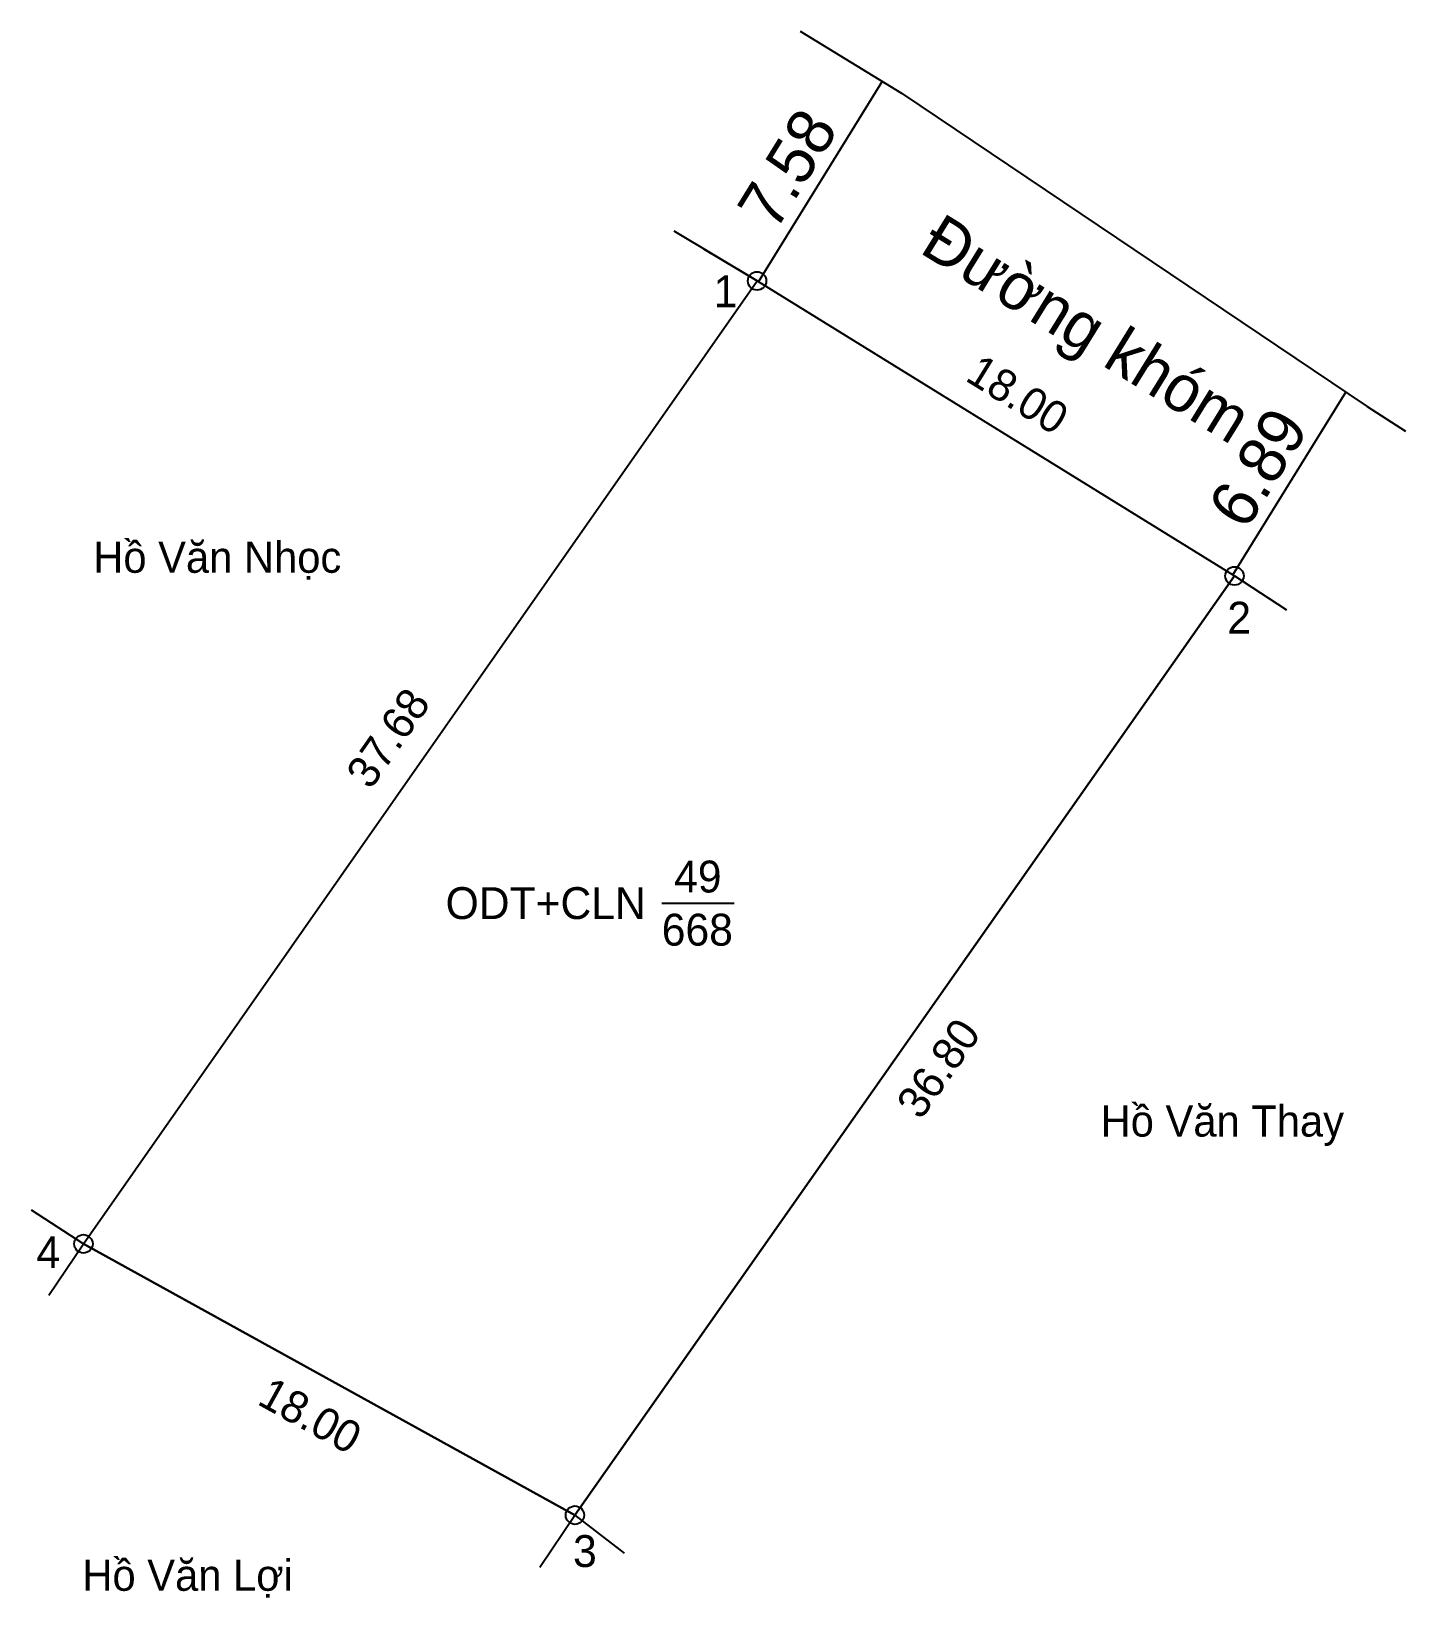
# Model space of a CAD drawing. Extents: x 535707.8 to 535751.8, y 1839223.1 to 1839273.3.
import ezdxf

# ---------------------------------------------------------------- set-up
doc = ezdxf.new("R2010")
doc.units = 0
for name, color, linetype in [('CanhThua', 7, 'Continuous'), ('ChieuDaiCanhThua', 7, 'Continuous'), ('Level 1', 7, 'Continuous'), ('Level 10', 7, 'Continuous'), ('Level 16', 7, 'Continuous'), ('MocDinhThua', 7, 'Continuous'), ('NhanDiaChinhThua', 7, 'Continuous'), ('SoHieuDinhThua', 7, 'Continuous')]:
    doc.layers.add(name, color=color, linetype=linetype)

msp = doc.modelspace()

# ---------------------------------------------------------------- linework, layer by layer
at = {"layer": 'CanhThua'}
for p, q in [((535709.43, 1839234.41), (535731.03, 1839265.29)), ((535731.03, 1839265.29), (535746.34, 1839255.83)), ((535746.34, 1839255.83), (535725.19, 1839225.71)), ((535725.19, 1839225.71), (535709.43, 1839234.41))]:
    msp.add_line(p, q, dxfattribs=at)
at = {"layer": 'Level 10'}
for p, q in [((535732.415, 1839273.294), (535735.66, 1839271.31)), ((535731.077, 1839265.261), (535735.063, 1839271.712)), ((535735.66, 1839271.31), (535750.59, 1839261.26)), ((535731.03, 1839265.29), (535728.377, 1839266.881)), ((535729.311, 1839266.321), (535731.03, 1839265.29)), ((535709.43, 1839234.41), (535731.03, 1839265.29)), ((535731.03, 1839265.29), (535746.34, 1839255.83)), ((535746.286, 1839255.863), (535749.906, 1839261.721)), ((535750.59, 1839261.26), (535751.829, 1839260.473)), ((535725.19, 1839225.71), (535746.34, 1839255.83)), ((535746.34, 1839255.83), (535748.011, 1839254.741)), ((535746.34, 1839255.83), (535747.98, 1839254.761)), ((535707.758, 1839235.498), (535709.43, 1839234.41)), ((535708.314, 1839232.761), (535709.43, 1839234.41)), ((535709.43, 1839234.41), (535725.19, 1839225.71)), ((535724.068, 1839224.045), (535725.19, 1839225.71)), ((535725.19, 1839225.71), (535726.77, 1839224.496))]:
    msp.add_line(p, q, dxfattribs=at)
at = {"layer": 'MocDinhThua'}
for centre in [(535731.03, 1839265.29), (535746.34, 1839255.83), (535709.43, 1839234.41), (535725.19, 1839225.71)]:
    msp.add_circle(centre, 0.295, dxfattribs=at)
at = {"layer": 'NhanDiaChinhThua'}
msp.add_line((535727.973, 1839245.338), (535730.294, 1839245.338), dxfattribs=at)

# ---------------------------------------------------------------- texts
at = {"layer": 'ChieuDaiCanhThua'}
for s, rotation, p in [('18.00', 328.2882, (535737.667, 1839262.115)), ('37.68', 55.0279, (535718.634, 1839248.944)), ('36.80', 54.9238, (535736.279, 1839238.352)), ('18.00', 331.1, (535714.961, 1839229.288))]:
    msp.add_text(s, height=1.0223, rotation=rotation, dxfattribs=at).set_placement(p)
at = {"layer": 'Level 1'}
for s, rotation, p in [('7.58', 58.2882, (535731.613, 1839266.843)), ('Đường khóm', 328.2882, (535736.195, 1839266.222)), ('6.89', 58.2882, (535746.704, 1839257.253))]:
    msp.add_text(s, height=1.5, rotation=rotation, dxfattribs=at).set_placement(p)
at = {"layer": 'Level 16'}
for s, height, p in [('Hồ Văn Nhọc', 1.00002, (535709.744, 1839255.93)), ('Hồ Văn Thay', 1.00002, (535742.047, 1839237.85)), ('Hồ Văn Lợi', 1, (535709.395, 1839223.284))]:
    msp.add_text(s, height=height, dxfattribs=at).set_placement(p)
at = {"layer": 'NhanDiaChinhThua'}
for s, p in [('49', (535728.371, 1839245.678)), ('ODT+CLN', (535721.043, 1839244.826)), ('668', (535727.974, 1839243.974))]:
    msp.add_text(s, height=1.0223, dxfattribs=at).set_placement(p)
at = {"layer": 'SoHieuDinhThua'}
for s, p in [('1', (535729.637, 1839264.447)), ('2', (535746.111, 1839253.98)), ('4', (535707.922, 1839233.632)), ('3', (535725.13, 1839224.048))]:
    msp.add_text(s, height=1.022, dxfattribs=at).set_placement(p)

doc.saveas('drawing.dxf')
